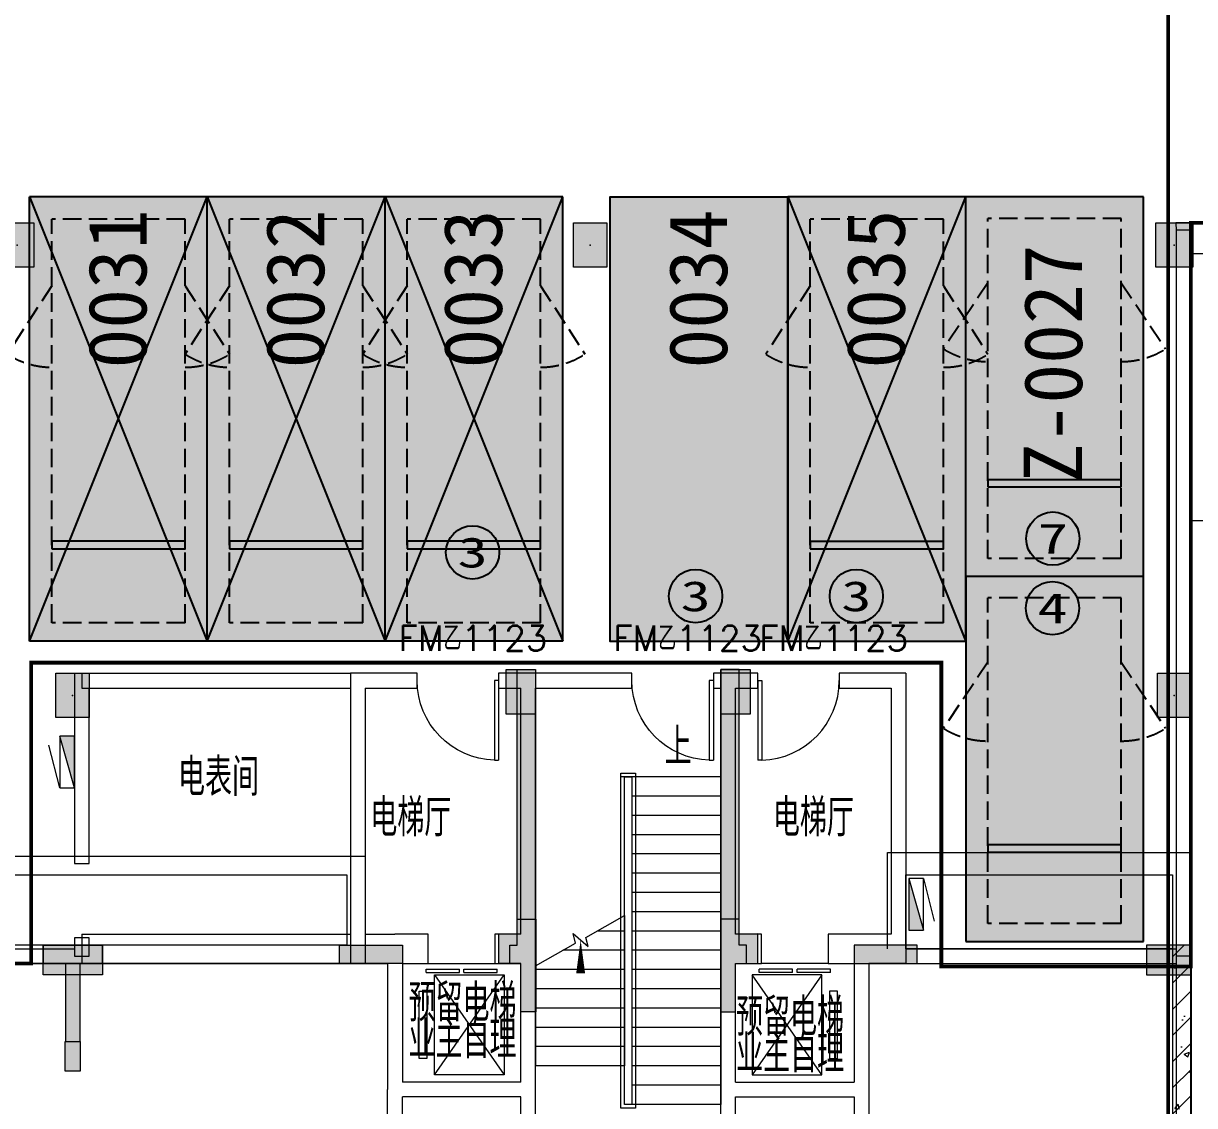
# Model space of a CAD drawing. Extents: x -264757 to 1033689, y 4049843 to 4347093.
# Drawn here: x -77354 to -61540, y 4284241 to 4298849 of the extents above; entities that cross this region are included whole.
import ezdxf
from ezdxf.enums import TextEntityAlignment as Align

# ---------------------------------------------------------------- set-up
doc = ezdxf.new("R2010")
doc.units = 0
doc.header["$LTSCALE"] = 1000
doc.header["$MEASUREMENT"] = 0
doc.linetypes.add('AX-01DK-PB01$1$A-001-车位参照B1$0$A-001-车位参照B1$0$A-001-车位参照B1$0$A-H4-001-基本图形$0$A-001-车位B1$0$DASH', pattern=[0.35, 0.25, -0.1])
doc.linetypes.add('DASH', pattern=[0.35, 0.25, -0.1])
for name, color, linetype in [('AX-01DK-PB01$0$A-2-Text', 8, 'Continuous'), ('不利因素3-紧邻房间出入口', 7, 'Continuous'), ('不利因素4-紧邻行车坡道', 7, 'Continuous'), ('不利因素7-三面靠墙', 7, 'Continuous'), ('不可售车位', 255, 'Continuous'), ('大车位', 7, 'Continuous'), ('子母车位', 7, 'Continuous')]:
    doc.layers.add(name, color=color, linetype=linetype)
doc.layers.add('AX-01DK-PB01$0$AX-001DK-01-PB01-02$0$A-3-WinF(Text)', color=8, linetype='Continuous', plot=False)
doc.layers.add('无关图层', color=8, linetype='Continuous', lineweight=0)
doc.layers.add('车位归属楼栋范围线', color=7, linetype='Continuous', true_color=0x19e6c7)
doc.styles.add('AX-01DK-PB01$0$_TCH_DIM', font='SIMPLEX', dxfattribs={"bigfont": 'GBCBIG'})
doc.styles.add('AX-01DK-PB01$0$AX-001DK-01-PB01-02$0$_TCH_WINDOW', font='SIMPLEX', dxfattribs={"bigfont": 'GBCBIG'})
doc.styles.add('AX-01DK-PB01$0$Standard', font='gbenor.shx', dxfattribs={"bigfont": 'gbcbig.shx'})
doc.styles.add('AX-01DK-PB01$1$AX-001DK-01-PB01-02$0$Standard', font='gbenor.shx', dxfattribs={"bigfont": 'gbcbig.shx'})
doc.styles.add('AX-ACK-BIANH1$0$黑体', font='simhei.ttf')
doc.styles.add('SX-ACK-PB01-WNC-ALL$0$黑体', font='simhei.ttf')
doc.styles.add('黑体', font='simhei.ttf')

# ---------------------------------------------------------------- blocks, each defined once
blk = doc.blocks.new('SX-ACK-PB01-WNC-ALL$0$20200722.21182536')
at = {"layer": '不利因素3-紧邻房间出入口', "true_color": 0xe4d218}
h = blk.add_hatch(color=52, dxfattribs=at)
h.dxf.hatch_style = 1
edge = h.paths.add_edge_path()
edge.add_arc((360, 360), 360, 0, 360)
at = {"layer": '不利因素3-紧邻房间出入口'}
blk.add_circle((360, 360), 360, dxfattribs=at)
at = {"layer": '不利因素3-紧邻房间出入口', "style": 'SX-ACK-PB01-WNC-ALL$0$黑体', "width": 1.390625}
blk.add_text('3', height=407, dxfattribs=at).set_placement((156, 156), (564, 156), align=Align.FIT)
blk = doc.blocks.new('20200722.21182971')
at = {"layer": '不利因素4-紧邻行车坡道', "true_color": 0x9591ce}
h = blk.add_hatch(color=193, dxfattribs=at)
h.dxf.hatch_style = 1
edge = h.paths.add_edge_path()
edge.add_arc((360, 360), 360, 0, 360)
at = {"layer": '不利因素4-紧邻行车坡道'}
blk.add_circle((360, 360), 360, dxfattribs=at)
at = {"layer": '不利因素4-紧邻行车坡道', "style": '黑体', "width": 1.390625}
blk.add_text('4', height=407, dxfattribs=at).set_placement((156, 156), (564, 156), align=Align.FIT)
blk = doc.blocks.new('SX-ACK-PB01-WNC-ALL$0$20200722.21183793')
at = {"layer": '不利因素7-三面靠墙', "true_color": 0xed96f4}
h = blk.add_hatch(color=201, dxfattribs=at)
h.dxf.hatch_style = 1
edge = h.paths.add_edge_path()
edge.add_arc((360, 360), 360, 0, 360)
at = {"layer": '不利因素7-三面靠墙'}
blk.add_circle((360, 360), 360, dxfattribs=at)
at = {"layer": '不利因素7-三面靠墙', "style": 'SX-ACK-PB01-WNC-ALL$0$黑体', "width": 1.390625}
blk.add_text('7', height=407, dxfattribs=at).set_placement((156, 156), (564, 156), align=Align.FIT)
blk = doc.blocks.new('sadfsadfasf')
at = {"layer": '不可售车位', "true_color": 0x757b8a}
h = blk.add_hatch(color=8, dxfattribs=at)
h.dxf.hatch_style = 1
h.paths.add_polyline_path([(2400, 6000), (2400, 0), (0, 0), (0, 6000)])
at = {"layer": '不可售车位', "color": 8, "true_color": 0x757b8a}
blk.add_lwpolyline([(2400, 6000), (2400, 0), (0, 0), (0, 6000)], close=True, dxfattribs=at)
blk = doc.blocks.new('SX-CK-PB001-WNC$1$20211103.13313578')
at = {"layer": '无关图层'}
h = blk.add_hatch(color=256, dxfattribs=at)
h.dxf.hatch_style = 1
h.paths.add_polyline_path([(0, 600), (450, 600), (450, 0), (0, 0)])
blk.add_lwpolyline([(0, 600), (450, 600), (450, 0), (0, 0)], close=True, dxfattribs=at)
blk.add_point((225, 300), dxfattribs=at)
blk = doc.blocks.new('AX-01DK-PB01$0$AX-001DK-01-PP01$0$AX-001DK-01-PP01$0$$DORLIB2D$00000127')
at = {"layer": '无关图层'}
for points in [[(-0.533, 0.795), (-0.533, 0.69)], [(-0.033, 0.795), (-0.533, 0.795)], [(-0.033, 0.795), (-0.033, 0.69)], [(0.533, 0.795), (0.033, 0.795)], [(0.033, 0.795), (0.033, 0.69)], [(0.533, 0.795), (0.533, 0.69)], [(-0.033, 0.69), (-0.533, 0.69)], [(0.533, 0.69), (0.033, 0.69)], [(0.5, 0.5), (-0.5, 0.5)]]:
    blk.add_lwpolyline(points, dxfattribs=at)
blk = doc.blocks.new('AX-01DK-PB01$0$$DorLib2D$00000001')
at = {"layer": '无关图层'}
for p, q in [((0.45, 0.975), (0.5, 0.975)), ((0.45, 0), (0.45, 0.975)), ((0.5, 0), (0.5, 0.975)), ((0.5, 0), (0.45, 0))]:
    blk.add_line(p, q, dxfattribs=at)
at = {"layer": '无关图层', "lineweight": 13}
blk.add_arc((0.475, 0), 0.975, 91.4693, 180, dxfattribs=at)
blk = doc.blocks.new('PX-03CK-XHS$1$$TWTSYS$00000508')
at = {"layer": '无关图层'}
for p, q in [((-0.5, 0.5), (0.324, 1.224)), ((-0.5, 0.5), (-0.5, -0.5)), ((-0.5, -0.5), (0.5, 0.5)), ((0.5, 0.5), (-0.5, 0.5)), ((0.5, -0.5), (0.5, 0.5)), ((-0.5, -0.5), (0.5, -0.5))]:
    blk.add_line(p, q, dxfattribs=at)
blk.add_solid([(0.5, -0.5), (0.5, 0.5), (-0.5, -0.5)], dxfattribs=at)
blk = doc.blocks.new('A$C741380cb')
at = {"layer": '子母车位', "true_color": 0x0617f9}
h = blk.add_hatch(color=5, dxfattribs=at)
h.dxf.hatch_style = 1
h.paths.add_polyline_path([(2400, 0), (2400, -10400), (0, -10400), (0, 0)])
blk = doc.blocks.new('*E160')
at = {"layer": '子母车位', "rotation": 179.9996583709065}
blk.add_blockref('A$C741380cb', (332418, -488671), dxfattribs=at)

msp = doc.modelspace()

# ---------------------------------------------------------------- hatches: boundary and pattern name
at = {"layer": '大车位', "true_color": 0xe806f9}
h = msp.add_hatch(color=6, dxfattribs=at)
h.dxf.hatch_style = 1
h.paths.add_polyline_path([(-74871.6, 4296508), (-74871.6, 4290508), (-77271.6, 4290508), (-77271.6, 4296508)])
h = msp.add_hatch(color=6, dxfattribs=at)
h.dxf.hatch_style = 1
h.paths.add_polyline_path([(-72471.6, 4296508), (-72471.6, 4290508), (-74871.6, 4290508), (-74871.6, 4296508)])
h = msp.add_hatch(color=6, dxfattribs=at)
h.dxf.hatch_style = 1
h.paths.add_polyline_path([(-70071.6, 4296508), (-70071.6, 4290508), (-72471.6, 4290508), (-72471.6, 4296508)])
h = msp.add_hatch(color=6, dxfattribs=at)
h.dxf.hatch_style = 1
h.paths.add_polyline_path([(-64630.8, 4296506.9), (-64630.8, 4290506.9), (-67030.8, 4290506.9), (-67030.8, 4296506.9)])
at = {"layer": '无关图层'}
h = msp.add_hatch(color=256, dxfattribs=at)
h.dxf.hatch_style = 1
h.paths.add_polyline_path([(-62064.6, 4296158), (-61564.6, 4296158), (-61564.6, 4295558), (-62064.6, 4295558)])
for points in [[(-70837.8, 4290126.1), (-70438.8, 4290126.1), (-70438.8, 4289526.1), (-70837.8, 4289526.1)], [(-67938.1, 4290126.8), (-67539.2, 4290126.8), (-67539.2, 4289526.8), (-67938.1, 4289526.8)], [(-70937, 4286557.2), (-70688, 4286555.9), (-70687.9, 4286757.2), (-70437, 4286757.2), (-70437, 4285506.9), (-70637.8, 4285506.9), (-70637.8, 4286156.7), (-70937, 4286157.2)], [(-67438.7, 4286557.2), (-67687.8, 4286555.9), (-67687.8, 4286757.2), (-67938.7, 4286757.2), (-67938.7, 4285506.9), (-67738, 4285506.9), (-67738, 4286156.7), (-67438.7, 4286157.2)], [(-77088.3, 4286406.9), (-76287.9, 4286406.9), (-76287.9, 4286006.9), (-77088.3, 4286006.9)], [(-73087.9, 4286406.8), (-72237.9, 4286406.8), (-72237.9, 4286156.8), (-73087.9, 4286156.8)], [(-65287.9, 4286406.8), (-66137.9, 4286406.8), (-66137.9, 4286156.8), (-65287.9, 4286156.8)], [(-61588.1, 4286406.9), (-62188.3, 4286406.9), (-62188.3, 4286006.9), (-61588.1, 4286006.9)], [(-76587.8, 4285106.9), (-76588.1, 4284706.9), (-76789.2, 4284706.9), (-76788.8, 4285106.9)]]:
    msp.add_hatch(color=256, dxfattribs=at).paths.add_polyline_path(points)
h = msp.add_hatch(color=256, dxfattribs=at)
h.dxf.hatch_style = 1
h.paths.add_polyline_path([(-70787.9, 4286156.8), (-70787.9, 4286406.8), (-70688.8, 4286406.8), (-70688.8, 4290126.8), (-70438.8, 4290126.8), (-70437.9, 4286406.8), (-70437.9, 4285506.8), (-70637.9, 4285506.8), (-70637.9, 4286156.8)])
h = msp.add_hatch(color=256, dxfattribs=at)
h.dxf.hatch_style = 1
h.paths.add_polyline_path([(-67589, 4286156.8), (-67589, 4286406.8), (-67688.1, 4286406.8), (-67688.1, 4290126.8), (-67938.1, 4290126.8), (-67939, 4286406.8), (-67939, 4285506.8), (-67739, 4285506.8), (-67739, 4286156.8)])
h = msp.add_hatch(color=256, dxfattribs=at)
h.dxf.hatch_style = 1
h.paths.add_polyline_path([(-76788.1, 4285106.9), (-76588.1, 4285106.9), (-76588.1, 4286156.9), (-76287.9, 4286156.9), (-76287.9, 4286406.9), (-77088.3, 4286406.9), (-77088.3, 4286156.9), (-76788.1, 4286156.9)])
h = msp.add_hatch(dxfattribs=at)
h.set_pattern_fill('钢筋混凝土', color=256, scale=100)
h.set_pattern_definition([(45, (-1380303.02, 3830452.62), (-176.776695, 176.776695), []), (50, (-1380303, 3830452.6), (717.26018, -62.75213), [75, -825]), (355, (-1380303, 3830452.6), (-138.75133, 752.19213), [60, -660]), (100.4514, (-1380243.25, 3830447.4), (578.50938, 689.43954), [63.7402, -701.1421]), (46.1842, (-1380303, 3830652.6), (1067.24105, -165.519), [112.5, -1237.5]), (96.6356, (-1380214.1, 3830638.8), (934.6627, 974.1179), [95.6103, -1051.713]), (351.1842, (-1380303, 3830652.6), (934.66195, 974.1186), [90, -990]), (21, (-1380203, 3830602.6), (596.90705, -402.6189), [75, -825]), (326, (-1380203, 3830602.6), (243.31533, 725.15005), [60, -660]), (71.4514, (-1380153.3, 3830569.06), (840.22263, 322.5305), [63.7402, -701.1421]), (37.5, (-1380303.02, 3830452.62), (12.159855, 332.893854), [0, -652, 0, -670, 0, -662.5]), (7.5, (-1380303.02, 3830452.6), (263.06954, 394.41171), [0, -382, 0, -637, 0, -252.5]), (327.5, (-1380526.02, 3830452.62), (533.822436, -22.55487), [0, -250, 0, -780, 0, -1035]), (317.5, (-1380626, 3830452.6), (583.18617, 100.10498), [0, -325, 0, -518, 0, -735])])
h.paths.add_polyline_path([(-61588.1, 4286406.9), (-61838.3, 4286406.9), (-61838.3, 4278106.9), (-61588.1, 4278106.9)])

# ---------------------------------------------------------------- linework, layer by layer
at = {"layer": '大车位', "color": 83}
for p, q in [((-77271.6, 4290508, 0), (-77271.6, 4296508, 0)), ((-74871.6, 4296508, 0), (-77271.6, 4296508, 0)), ((-74871.6, 4290508, 0), (-74871.6, 4296508, 0)), ((-74871.6, 4290508, 0), (-74871.6, 4296508, 0)), ((-72471.6, 4296508, 0), (-74871.6, 4296508, 0)), ((-72471.6, 4290508, 0), (-72471.6, 4296508, 0)), ((-72471.6, 4290508, 0), (-72471.6, 4296508, 0)), ((-70071.6, 4296508, 0), (-72471.6, 4296508, 0)), ((-70071.6, 4290508, 0), (-70071.6, 4296508, 0)), ((-67030.8, 4290506.9, 0), (-67030.8, 4296506.9, 0)), ((-64630.8, 4296506.9, 0), (-67030.8, 4296506.9, 0)), ((-64630.8, 4290506.9, 0), (-64630.8, 4296506.9, 0)), ((-74871.6, 4290508, 0), (-77271.6, 4290508, 0)), ((-72471.6, 4290508, 0), (-74871.6, 4290508, 0)), ((-70071.6, 4290508, 0), (-72471.6, 4290508, 0)), ((-64630.8, 4290506.9, 0), (-67030.8, 4290506.9, 0))]:
    msp.add_line(p, q, dxfattribs=at)
at = {"layer": '大车位', "color": 8, "linetype": 'AX-01DK-PB01$1$A-001-车位参照B1$0$A-001-车位参照B1$0$A-001-车位参照B1$0$A-H4-001-基本图形$0$A-001-车位B1$0$DASH'}
for p, q in [((-75171.6, 4296208, 0), (-76971.6, 4296208, 0)), ((-76971.6, 4290758, 0), (-76971.6, 4296208, 0)), ((-75171.6, 4290758, 0), (-75171.6, 4296208, 0)), ((-72771.6, 4296208, 0), (-74571.6, 4296208, 0)), ((-74571.6, 4290758, 0), (-74571.6, 4296208, 0)), ((-72771.6, 4290758, 0), (-72771.6, 4296208, 0)), ((-70371.6, 4296208, 0), (-72171.6, 4296208, 0)), ((-72171.6, 4290758, 0), (-72171.6, 4296208, 0)), ((-70371.6, 4290758, 0), (-70371.6, 4296208, 0)), ((-64930.8, 4296206.9, 0), (-66730.8, 4296206.9, 0)), ((-66730.8, 4290756.9, 0), (-66730.8, 4296206.9, 0)), ((-64930.8, 4290756.9, 0), (-64930.8, 4296206.9, 0)), ((-75171.6, 4290758, 0), (-76971.6, 4290758, 0)), ((-72771.6, 4290758, 0), (-74571.6, 4290758, 0)), ((-70371.6, 4290758, 0), (-72171.6, 4290758, 0)), ((-64930.8, 4290756.9, 0), (-66730.8, 4290756.9, 0))]:
    msp.add_line(p, q, dxfattribs=at)
at = {"layer": '大车位', "color": 83, "elevation": 0}
for points in [[(-77271.6, 4296508), (-74871.6, 4290508)], [(-77271.6, 4290508), (-74871.6, 4296508)], [(-74871.6, 4296508), (-72471.6, 4290508)], [(-74871.6, 4290508), (-72471.6, 4296508)], [(-72471.6, 4296508), (-70071.6, 4290508)], [(-72471.6, 4290508), (-70071.6, 4296508)], [(-67030.8, 4296506.9), (-64630.8, 4290506.9)], [(-67030.8, 4290506.9), (-64630.8, 4296506.9)]]:
    msp.add_lwpolyline(points, dxfattribs=at)
at = {"layer": '大车位', "linetype": 'AX-01DK-PB01$1$A-001-车位参照B1$0$A-001-车位参照B1$0$A-001-车位参照B1$0$A-H4-001-基本图形$0$A-001-车位B1$0$DASH', "elevation": 0}
for points in [[(-76971.6, 4295308), (-77571.6, 4294386.1)], [(-75171.6, 4295308), (-74571.6, 4294386.1)], [(-74571.6, 4295308), (-75171.6, 4294386.1)], [(-72771.6, 4295308), (-72171.6, 4294386.1)], [(-72171.6, 4295308), (-72771.6, 4294386.1)], [(-70371.6, 4295308), (-69771.6, 4294386.1)], [(-66730.8, 4295306.9), (-67330.8, 4294385)], [(-64930.8, 4295306.9), (-64330.8, 4294385)]]:
    msp.add_lwpolyline(points, dxfattribs=at)
at = {"layer": '大车位', "elevation": 0}
for points in [[(-76971.6, 4291758), (-75171.6, 4291758), (-75171.6, 4291858), (-76971.6, 4291858)], [(-74571.6, 4291758), (-72771.6, 4291758), (-72771.6, 4291858), (-74571.6, 4291858)], [(-72171.6, 4291758), (-70371.6, 4291758), (-70371.6, 4291858), (-72171.6, 4291858)], [(-66730.8, 4291756.9), (-64930.8, 4291756.9), (-64930.8, 4291856.9), (-66730.8, 4291856.9)]]:
    msp.add_lwpolyline(points, close=True, dxfattribs=at)
at = {"layer": '大车位', "linetype": 'AX-01DK-PB01$1$A-001-车位参照B1$0$A-001-车位参照B1$0$A-001-车位参照B1$0$A-H4-001-基本图形$0$A-001-车位B1$0$DASH'}
for centre, start, end in [((-76971.6, 4295308, 0), 236.94427, 270), ((-75171.6, 4295308, 0), 270, 303.05573), ((-74571.6, 4295308, 0), 236.94427, 270), ((-72771.6, 4295308, 0), 270, 303.05573), ((-72171.6, 4295308, 0), 236.94427, 270), ((-70371.6, 4295308, 0), 270, 303.05573), ((-66730.8, 4295306.9, 0), 236.94427, 270), ((-64930.8, 4295306.9, 0), 270, 303.05573)]:
    msp.add_arc(centre, 1100, start, end, dxfattribs=at)
at = {"layer": '子母车位', "color": 83}
for p, q in [((-64630.6, 4291384.6, 0), (-64630.6, 4296506.9, 0)), ((-62230.6, 4296506.9, 0), (-64630.6, 4296506.9, 0)), ((-62230.6, 4291384.6, 0), (-62230.6, 4296506.9, 0)), ((-62230.6, 4291384.6, 0), (-64630.6, 4291384.6, 0)), ((-62230.6, 4291384.6, 0), (-64630.6, 4291384.6, 0)), ((-64630.6, 4291384.6, 0), (-64630.6, 4286455.6, 0)), ((-62230.6, 4286455.7, 0), (-62230.6, 4291384.6, 0)), ((-64630.6, 4286455.6, 0), (-62230.6, 4286455.7, 0))]:
    msp.add_line(p, q, dxfattribs=at)
at = {"layer": '子母车位', "color": 8, "linetype": 'AX-01DK-PB01$1$A-001-车位参照B1$0$A-001-车位参照B1$0$A-001-车位参照B1$0$A-H4-001-基本图形$0$A-001-车位B1$0$DASH'}
for p, q in [((-62530.6, 4296217, 0), (-64330.6, 4296217, 0)), ((-64330.6, 4291626.2, 0), (-64330.6, 4296217, 0)), ((-62530.6, 4291626.2, 0), (-62530.6, 4296217, 0)), ((-62530.6, 4291626.2, 0), (-64330.6, 4291626.2, 0)), ((-62530.6, 4291094.7), (-64330.6, 4291094.7)), ((-64330.6, 4286697.3, 0), (-64330.6, 4291094.7)), ((-62530.6, 4286697.3, 0), (-62530.6, 4291094.7)), ((-62530.6, 4286697.3, 0), (-64330.6, 4286697.3, 0))]:
    msp.add_line(p, q, dxfattribs=at)
at = {"layer": '子母车位', "linetype": 'AX-01DK-PB01$1$A-001-车位参照B1$0$A-001-车位参照B1$0$A-001-车位参照B1$0$A-H4-001-基本图形$0$A-001-车位B1$0$DASH'}
for p, q in [((-64330.6, 4295347.2, 0), (-64930.6, 4294456.1, 0)), ((-62530.6, 4295347.2, 0), (-61930.6, 4294456.1, 0)), ((-64330.6, 4290224.9, 0), (-64930.6, 4289333.8, 0)), ((-62530.6, 4290224.9, 0), (-61930.6, 4289333.8, 0))]:
    msp.add_line(p, q, dxfattribs=at)
at = {"layer": '子母车位'}
for p, q in [((-62530.6, 4292689.4, 0), (-64330.6, 4292689.4, 0)), ((-64330.6, 4292689.4, 0), (-64330.6, 4292592.7, 0)), ((-62530.6, 4292592.7, 0), (-62530.6, 4292689.4, 0)), ((-64330.6, 4292592.7, 0), (-62530.6, 4292592.7, 0)), ((-62530.6, 4287760.4, 0), (-64330.6, 4287760.4, 0)), ((-64330.6, 4287760.4, 0), (-64330.6, 4287663.7, 0)), ((-64330.6, 4287663.7, 0), (-62530.6, 4287663.7, 0)), ((-62530.6, 4287663.7, 0), (-62530.6, 4287760.4, 0))]:
    msp.add_line(p, q, dxfattribs=at)
at = {"layer": '子母车位', "linetype": 'AX-01DK-PB01$1$A-001-车位参照B1$0$A-001-车位参照B1$0$A-001-车位参照B1$0$A-H4-001-基本图形$0$A-001-车位B1$0$DASH'}
for centre, start_param, end_param in [((-64330.6, 4295347.2, 0), 4.1354517, 4.712383), ((-62530.6, 4295347.2, 0), 4.712383, 5.2893144), ((-64330.6, 4290224.9), 4.1354517, 4.712383), ((-62530.6, 4290224.9), 4.712383, 5.2893144)]:
    msp.add_ellipse(centre, major_axis=(1100, 0), ratio=0.9664691, start_param=start_param, end_param=end_param, dxfattribs=at)
at = {"layer": '无关图层'}
for p, q in [((-61592.5, 4296160.3), (-61792.5, 4296155.7)), ((-61792.5, 4296155.7), (-61790.2, 4296055.7)), ((-61592.5, 4296160.3), (-61590.2, 4296060.3)), ((-61590.2, 4296158), (-61592.5, 4296158)), ((-61590.2, 4295958), (-61590.2, 4296158)), ((-61790.2, 4296058), (-61789.5, 4286256.9)), ((-61590.2, 4296058), (-61790.2, 4296058)), ((-61590.2, 4296058), (-61589.5, 4286256.9)), ((-61590.2, 4295958), (-61590.2, 4295958)), ((-61590.1, 4272808), (-61591.1, 4295741.3)), ((-61591.1, 4295741.3), (-56091.1, 4295741.3)), ((-61589.8, 4292141.3), (-56089.8, 4292141.3)), ((-76664.6, 4290077), (-76664.8, 4287506.8)), ((-76564.8, 4290077), (-72937.8, 4290077)), ((-76564.8, 4290077), (-76564.8, 4289877)), ((-72937.8, 4290077), (-72937.8, 4289877)), ((-72937.8, 4290077), (-72937.8, 4286157)), ((-72037.8, 4290077), (-72937.8, 4290077)), ((-72037.8, 4289877), (-72037.8, 4290077)), ((-70537.8, 4290077), (-70937.8, 4290077)), ((-70937.8, 4290077), (-70937.8, 4289877)), ((-69137.8, 4290077), (-70537.8, 4290077)), ((-69137.8, 4289877), (-69137.8, 4290077)), ((-67837.8, 4290077), (-68037.8, 4290077)), ((-68037.8, 4290077), (-68037.8, 4289877)), ((-67437.8, 4290077), (-67837.8, 4290077)), ((-67437.8, 4289877), (-67437.8, 4290077)), ((-65437.4, 4290077), (-66337.8, 4290077)), ((-66337.8, 4290077), (-66337.8, 4289877)), ((-65437.4, 4290077), (-65437.4, 4286157)), ((-76564.8, 4289877), (-72937.8, 4289877)), ((-76464.8, 4287506.8), (-76464.6, 4289877)), ((-72737.8, 4289877), (-72737.8, 4286557)), ((-72737.8, 4289877), (-72037.8, 4289877)), ((-70937.8, 4289877), (-70637.8, 4289877)), ((-70637.8, 4286557), (-70637.8, 4289877)), ((-70437.8, 4289877), (-69137.8, 4289877)), ((-70437.8, 4286257), (-70437.8, 4289877)), ((-68037.8, 4289877), (-67937.8, 4289877)), ((-67937.8, 4286257), (-67937.8, 4289877)), ((-67737.8, 4289877), (-67437.8, 4289877)), ((-67737.8, 4286557), (-67737.8, 4289877)), ((-66337.8, 4289877), (-65637.4, 4289877)), ((-65637.4, 4289877), (-65637.4, 4286557)), ((-69137.8, 4288677), (-69137.8, 4284257)), ((-69137.8, 4288677), (-69137.8, 4284257)), ((-67937.8, 4288677), (-69137.8, 4288677)), ((-67937.8, 4288677), (-67937.8, 4284257)), ((-67937.8, 4288417), (-69137.8, 4288417)), ((-67937.8, 4288157), (-69137.8, 4288157)), ((-67937.8, 4287897), (-69137.8, 4287897)), ((-67937.8, 4287637), (-69137.8, 4287637)), ((-76664.8, 4287506.8), (-76464.8, 4287506.8)), ((-67937.8, 4287377), (-69137.8, 4287377)), ((-67937.8, 4287117), (-69137.8, 4287117)), ((-69137.8, 4286967), (-69137.8, 4284257)), ((-67937.8, 4286857), (-69137.8, 4286857)), ((-69759.5, 4286511.1), (-69237.8, 4286805)), ((-69237.8, 4286805), (-69237.8, 4284777)), ((-76664.9, 4286506.8), (-76665, 4286258)), ((-76464.9, 4286506.8), (-76664.9, 4286506.8)), ((-76565, 4286556.9), (-72937.9, 4286556.9)), ((-76565, 4286556.9), (-76565, 4286156.9)), ((-76465, 4286258), (-76464.9, 4286506.8)), ((-72937.9, 4286556.9), (-72937.9, 4286156.9)), ((-72737.8, 4286557), (-72337.8, 4286557)), ((-71887.8, 4286557), (-72337.8, 4286557)), ((-71887.8, 4286157), (-71887.8, 4286557)), ((-70637.8, 4286557), (-70987.8, 4286557)), ((-70987.8, 4286557), (-70987.8, 4286157)), ((-69898.6, 4286432.7), (-69932.2, 4286563.4)), ((-69932.2, 4286563.4), (-69728, 4286388.4)), ((-69728, 4286388.4), (-69759.5, 4286511.1)), ((-69237.8, 4286597), (-69607, 4286597)), ((-67937.8, 4286597), (-69137.8, 4286597)), ((-67387.8, 4286557), (-67737.8, 4286557)), ((-67387.8, 4286157), (-67387.8, 4286557)), ((-66037.4, 4286557), (-66487.8, 4286557)), ((-66487.8, 4286557), (-66487.8, 4286157)), ((-65637.4, 4286557), (-66037.4, 4286557)), ((-80437.6, 4286356.9), (-76665, 4286356.9)), ((-70437.8, 4286129), (-69898.6, 4286432.7)), ((-65437.6, 4286356.9), (-61789.6, 4286356.9)), ((-65437.6, 4286356.9), (-65437.6, 4286156.9)), ((-76665, 4286258), (-76465, 4286258)), ((-70437.8, 4284457), (-70437.8, 4286257)), ((-69237.8, 4286337), (-70068.5, 4286337)), ((-67937.8, 4286337), (-69137.8, 4286337)), ((-67937.8, 4284457), (-67937.8, 4286257)), ((-61589.5, 4286256.9), (-61789.5, 4286256.9)), ((-61788.1, 4286256.9), (-61787.9, 4278106.9)), ((-61588.1, 4286256.9), (-61587.9, 4278106.9)), ((-80437.6, 4286156.9), (-76565, 4286156.9)), ((-76565, 4286156.9), (-72937.9, 4286156.9)), ((-72937.8, 4286157), (-72437.8, 4286157)), ((-72437.8, 4286157), (-72437.8, 4284457)), ((-72237.8, 4286157), (-72237.8, 4284557)), ((-72237.8, 4286157), (-71887.8, 4286157)), ((-70987.8, 4286157), (-70637.8, 4286157)), ((-70637.8, 4284557), (-70637.8, 4286157)), ((-70437.8, 4286129), (-70437.8, 4284777)), ((-69237.8, 4286077), (-70437.8, 4286077)), ((-67937.8, 4286077), (-69137.8, 4286077)), ((-67737.8, 4284557), (-67737.8, 4286157)), ((-67737.8, 4286157), (-67387.8, 4286157)), ((-66487.8, 4286157), (-66137.4, 4286157)), ((-66137.4, 4286157), (-66137.4, 4284557)), ((-65937.4, 4286157), (-65937.4, 4284457)), ((-65437.4, 4286157), (-65937.4, 4286157)), ((-65437.6, 4286156.9), (-61788.1, 4286156.9)), ((-69137.8, 4285991.9), (-69137.8, 4284257)), ((-69237.8, 4285817), (-70437.8, 4285817)), ((-67937.8, 4285817), (-69137.8, 4285817)), ((-69237.8, 4285557), (-70437.8, 4285557)), ((-67937.8, 4285557), (-69137.8, 4285557)), ((-69237.8, 4285297), (-70437.8, 4285297)), ((-67937.8, 4285297), (-69137.8, 4285297)), ((-69237.8, 4285037), (-70437.8, 4285037)), ((-67937.8, 4285037), (-69137.8, 4285037)), ((-69237.8, 4284777), (-70437.8, 4284777)), ((-67937.8, 4284777), (-69137.8, 4284777)), ((-72437.8, 4282507), (-72437.8, 4284457)), ((-70637.8, 4284557), (-72237.8, 4284557)), ((-70437.8, 4282607), (-70437.8, 4284457)), ((-67937.8, 4284517), (-69137.8, 4284517)), ((-67937.8, 4282607), (-67937.8, 4284457)), ((-67737.8, 4284557), (-66137.4, 4284557)), ((-65937.4, 4284457), (-65937.4, 4282607)), ((-70637.8, 4284357), (-72237.8, 4284357)), ((-72237.8, 4282607), (-72237.8, 4284357)), ((-70637.8, 4282607), (-70637.8, 4284357)), ((-67737.8, 4284357), (-66137.4, 4284357)), ((-67737.8, 4282607), (-67737.8, 4284357)), ((-66137.4, 4284357), (-66137.4, 4282607)), ((-67937.8, 4284257), (-69137.8, 4284257))]:
    msp.add_line(p, q, dxfattribs=at)
for points in [[(-62064.6, 4296158), (-61564.6, 4296158), (-61564.6, 4295558), (-62064.6, 4295558)], [(-70837.8, 4290126.1), (-70438.8, 4290126.1), (-70438.8, 4289526.1), (-70837.8, 4289526.1)], [(-67938.1, 4290126.8), (-67539.2, 4290126.8), (-67539.2, 4289526.8), (-67938.1, 4289526.8)], [(-69237.8, 4288677), (-69137.8, 4288677), (-69137.8, 4284257), (-69237.8, 4284257)], [(-80638.3, 4286156.8), (-80638.3, 4287606.9), (-72738.7, 4287606.9), (-72738.7, 4286156.8)], [(-80388.3, 4286406.8), (-80388.3, 4287356.9), (-72988.7, 4287356.9), (-72988.7, 4286406.8)], [(-65437.6, 4286356.9), (-65437.6, 4287356.9), (-61837.9, 4287356.9), (-61837.9, 4286356.9)], [(-70937, 4286557.2), (-70688, 4286555.9), (-70687.9, 4286757.2), (-70437, 4286757.2), (-70437, 4285506.9), (-70637.8, 4285506.9), (-70637.8, 4286156.7), (-70937, 4286157.2)], [(-67438.7, 4286557.2), (-67687.8, 4286555.9), (-67687.8, 4286757.2), (-67938.7, 4286757.2), (-67938.7, 4285506.9), (-67738, 4285506.9), (-67738, 4286156.7), (-67438.7, 4286157.2)], [(-77088.3, 4286406.9), (-76287.9, 4286406.9), (-76287.9, 4286006.9), (-77088.3, 4286006.9)], [(-73087.9, 4286406.8), (-72237.9, 4286406.8), (-72237.9, 4286156.8), (-73087.9, 4286156.8)], [(-65287.9, 4286406.8), (-66137.9, 4286406.8), (-66137.9, 4286156.8), (-65287.9, 4286156.8)], [(-61588.1, 4286406.9), (-62188.3, 4286406.9), (-62188.3, 4286006.9), (-61588.1, 4286006.9)], [(-61588.1, 4286406.9), (-61838.3, 4286406.9), (-61838.3, 4278106.9), (-61588.1, 4278106.9)], [(-71802.8, 4286007), (-70862.8, 4286007), (-70862.8, 4284657), (-71802.8, 4284657)], [(-66572.8, 4286007), (-67512.8, 4286007), (-67512.8, 4284657), (-66572.8, 4284657)], [(-72012.8, 4285787), (-71907.8, 4285787), (-71907.8, 4284877), (-72012.8, 4284877)], [(-66362.8, 4285787), (-66467.8, 4285787), (-66467.8, 4284877), (-66362.8, 4284877)], [(-76587.8, 4285106.9), (-76588.1, 4284706.9), (-76789.2, 4284706.9), (-76788.8, 4285106.9)]]:
    msp.add_lwpolyline(points, close=True, dxfattribs=at)
at = {"layer": '无关图层', "ltscale": 0.5}
for points in [[(-70787.9, 4286156.8), (-70787.9, 4286406.8), (-70688.8, 4286406.8), (-70688.8, 4290126.8), (-70438.8, 4290126.8), (-70437.9, 4286406.8), (-70437.9, 4285506.8), (-70637.9, 4285506.8), (-70637.9, 4286156.8)], [(-67589, 4286156.8), (-67589, 4286406.8), (-67688.1, 4286406.8), (-67688.1, 4290126.8), (-67938.1, 4290126.8), (-67939, 4286406.8), (-67939, 4285506.8), (-67739, 4285506.8), (-67739, 4286156.8)], [(-76788.1, 4285106.9), (-76588.1, 4285106.9), (-76588.1, 4286156.9), (-76287.9, 4286156.9), (-76287.9, 4286406.9), (-77088.3, 4286406.9), (-77088.3, 4286156.9), (-76788.1, 4286156.9)]]:
    msp.add_lwpolyline(points, close=True, dxfattribs=at)
at = {"layer": '无关图层'}
msp.add_lwpolyline([(-68537.8, 4288677, 0, 0, 0), (-68528.5, 4283824.8, 0, 0, 0), (-69830.1, 4283824.8, 0, 0, 0), (-69830.1, 4286475.9, 0, 120, 0), (-69830.1, 4286025.9, 0, 0, 0)], format="xyseb", dxfattribs=at)
for points in [[(-69287.8, 4288727), (-69087.8, 4288727), (-69087.8, 4284207), (-69287.8, 4284207), (-69287.8, 4288727)], [(-69087.8, 4288677), (-69287.8, 4288677)], [(-65688.1, 4286356.9), (-65687.6, 4287656.9), (-61587.9, 4287656.9), (-61587.9, 4286356.9)], [(-71802.8, 4284657), (-70862.8, 4286007)], [(-71802.8, 4286007), (-70862.8, 4284657)], [(-69137.8, 4285953.7), (-69137.8, 4284257), (-69237.8, 4284257), (-69237.8, 4285953.7)], [(-66572.8, 4284657), (-67512.8, 4286007)], [(-66572.8, 4286007), (-67512.8, 4284657)]]:
    msp.add_lwpolyline(points, dxfattribs=at)
msp.add_point((-61814.6, 4295858), dxfattribs=at)
at = {"layer": '车位归属楼栋范围线', "linetype": 'DASH', "ltscale": 5, "const_width": 50}
msp.add_lwpolyline([(-91489.1, 4261290.7), (-78839.6, 4261290.7), (-78839.6, 4267288), (-69884.5, 4267288), (-69884.5, 4261658.5), (-69884.5, 4260878), (-54338.3, 4260878), (-54338.3, 4272552.9), (-61895.3, 4272552.9), (-61895.3, 4307557.8), (-67539.6, 4307557.8), (-67539.6, 4313016.8), (-74742.8, 4313016.8), (-74742.8, 4307558), (-82539.6, 4307558), (-82539.6, 4312873.6), (-89438.8, 4312873.6), (-89438.8, 4307558), (-91789.2, 4307558), (-91790.5, 4278306.9), (-91537.9, 4278306.9)], close=True, dxfattribs=at)
msp.add_lwpolyline([(-49993, 4302163), (-49993, 4285775.2), (-55888.9, 4285775.2), (-55888.9, 4296158), (-61592.5, 4296158), (-61592.5, 4286116.3), (-64959.8, 4286116.3), (-64959.8, 4290220), (-77251.7, 4290220), (-77251.7, 4286156.8), (-80437.6, 4286156.8), (-80437.6, 4290216.6), (-91251.4, 4290216.6), (-91251.4, 4296522.8), (-91675.2, 4296522.8), (-91675.2, 4303108)], dxfattribs=at)

# ---------------------------------------------------------------- block references
at = {"layer": '不利因素3-紧邻房间出入口'}
for p in [(-71649.1, 4291348.9, 0), (-68638.1, 4290758.6, 0), (-66467.4, 4290758.6, 0)]:
    msp.add_blockref('SX-ACK-PB01-WNC-ALL$0$20200722.21182536', p, dxfattribs=at)
at = {"layer": '不利因素4-紧邻行车坡道'}
msp.add_blockref('20200722.21182971', (-63818.3, 4290596.2, 0), dxfattribs=at)
at = {"layer": '不利因素7-三面靠墙'}
msp.add_blockref('SX-ACK-PB01-WNC-ALL$0$20200722.21183793', (-63813.5, 4291534.2, 0), dxfattribs=at)
at = {"layer": '不可售车位'}
msp.add_blockref('sadfsadfasf', (-69430.8, 4290506.9, 0), dxfattribs=at)
at = {"layer": '子母车位', "yscale": 0.9664691433954647, "rotation": 180.0003416290934}
msp.add_blockref('*E160', (267790.3, 3824223.4, 0), dxfattribs=at)
at = {"layer": '无关图层'}
for p in [(-77664.6, 4295558), (-69924.6, 4295558), (-76914.6, 4289478), (-62039.6, 4289478)]:
    msp.add_blockref('SX-CK-PB001-WNC$1$20211103.13313578', p, dxfattribs=at)
ref = msp.add_blockref('AX-01DK-PB01$0$$DorLib2D$00000001', (-71487.8, 4289977), dxfattribs=dict(at, xscale=1100, yscale=-1100, zscale=200, rotation=359.9999999999072))
ref.add_attrib('A', 'FM乙1123', (-72290.4, 4290381.9), dxfattribs={"layer": 'AX-01DK-PB01$0$AX-001DK-01-PB01-02$0$A-3-WinF(Text)', "height": 337.59, "style": 'AX-01DK-PB01$0$AX-001DK-01-PB01-02$0$_TCH_WINDOW'})
ref = msp.add_blockref('AX-01DK-PB01$0$$DorLib2D$00000001', (-68587.8, 4289977), dxfattribs=dict(at, xscale=1100, yscale=-1100, zscale=200, rotation=359.9999999999605))
ref.add_attrib('A', 'FM乙1123', (-69390.4, 4290381.9), dxfattribs={"layer": 'AX-01DK-PB01$0$AX-001DK-01-PB01-02$0$A-3-WinF(Text)', "height": 337.59, "style": 'AX-01DK-PB01$0$AX-001DK-01-PB01-02$0$_TCH_WINDOW'})
ref = msp.add_blockref('AX-01DK-PB01$0$$DorLib2D$00000001', (-66887.8, 4289977), dxfattribs=dict(at, xscale=1100, yscale=1100, zscale=200, rotation=180))
ref.add_attrib('A', 'FM乙1123', (-67417.5, 4290381.9), dxfattribs={"layer": 'AX-01DK-PB01$0$AX-001DK-01-PB01-02$0$A-3-WinF(Text)', "height": 337.59, "style": 'AX-01DK-PB01$0$AX-001DK-01-PB01-02$0$_TCH_WINDOW'})
for name, p, xscale, yscale, zscale, rotation in [('PX-03CK-XHS$1$$TWTSYS$00000508', (-76764.7, 4288878), 700, 200, 700, 90), ('PX-03CK-XHS$1$$TWTSYS$00000508', (-65300.6, 4286957.4), 700, 200, 700, 270), ('AX-01DK-PB01$0$AX-001DK-01-PP01$0$AX-001DK-01-PP01$0$$DORLIB2D$00000127', (-71437.8, 4286357), -900, -400, 400, 359.999999999911), ('AX-01DK-PB01$0$AX-001DK-01-PP01$0$AX-001DK-01-PP01$0$$DORLIB2D$00000127', (-66937.8, 4286357), -900, 400, 400, 180)]:
    msp.add_blockref(name, p, dxfattribs=dict(at, xscale=xscale, yscale=yscale, zscale=zscale, rotation=rotation))

# ---------------------------------------------------------------- texts
at = {"layer": 'AX-01DK-PB01$0$A-2-Text', "color": 7, "style": 'AX-01DK-PB01$0$_TCH_DIM'}
msp.add_text('上', height=506.4, dxfattribs=at).set_placement((-68694.4, 4288834.5))
at = {"layer": '无关图层', "style": 'AX-ACK-BIANH1$0$黑体'}
for s, p in [('0031', (-75692.5, 4294192.5, 0)), ('0032', (-73292.5, 4294192.5, 0)), ('0033', (-70892.5, 4294192.5, 0)), ('0034', (-67851.7, 4294191.4, 0)), ('0035', (-65451.7, 4294191.4, 0)), ('Z-0027', (-63058, 4292645, 0))]:
    msp.add_text(s, height=788.61, rotation=90, dxfattribs=at).set_placement(p)
at = {"layer": '无关图层'}
for s, style, p in [('电表间', 'AX-01DK-PB01$1$AX-001DK-01-PB01-02$0$Standard', (-75267.2, 4288421.5)), ('电梯厅', 'AX-01DK-PB01$0$Standard', (-72670.5, 4287873.7)), ('电梯厅', 'AX-01DK-PB01$0$Standard', (-67234.7, 4287873.7)), ('预留电梯', 'AX-01DK-PB01$0$Standard', (-72154.7, 4285375.8)), ('预留电梯', 'AX-01DK-PB01$0$Standard', (-67731.4, 4285183.5)), ('业主自理', 'AX-01DK-PB01$0$Standard', (-72154.7, 4284881.4)), ('业主自理', 'AX-01DK-PB01$0$Standard', (-67731.4, 4284689.1))]:
    msp.add_text(s, height=506.38, dxfattribs=dict(at, style=style)).set_placement(p)

doc.saveas('drawing.dxf')
